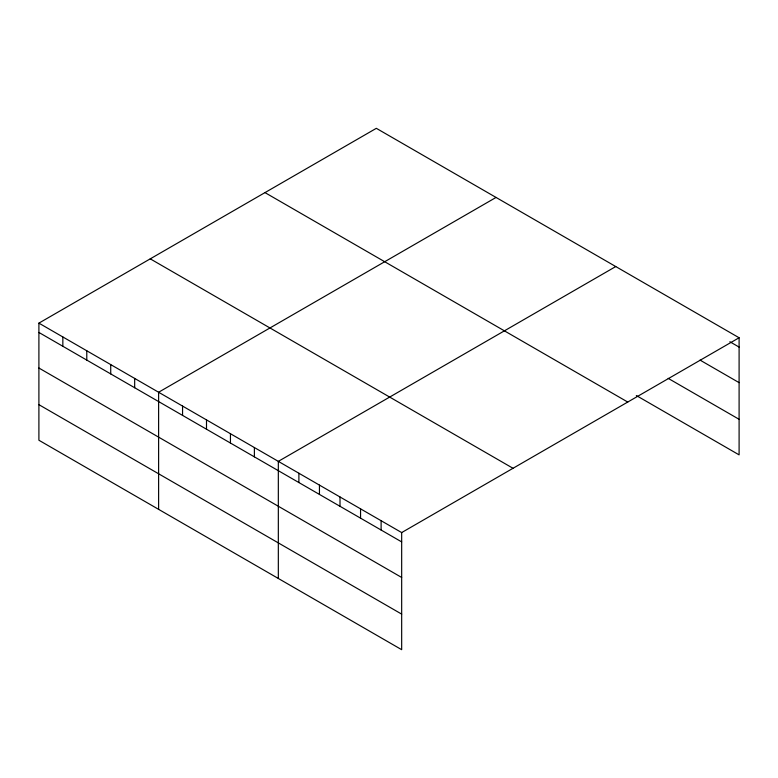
<?xml version="1.0" encoding="UTF-8"?>
<svg xmlns="http://www.w3.org/2000/svg" width="778" height="778" viewBox="0 0 778 778"><rect width="100%" height="100%" fill="white"/><g stroke="black" fill="none" stroke-linecap="round" stroke-linejoin="round"><path stroke-width="1.17" d="M636.316 395.525L739.1 454.867L739.1 337.759L376.328 128.321L38.9 323.133L38.9 440.241L401.672 649.679L401.672 532.58L38.9 323.133M496.043 197.437L158.615 392.248L158.615 509.357M615.758 266.553L278.329 461.364L278.329 578.472M401.672 532.58L739.1 337.759M729.852 341.746L739.1 347.085M700.044 360.107L739.1 382.65M668.176 378.351L739.1 419.303M264.977 192.604L627.749 402.051M150.251 258.841L513.023 468.288M38.9 332.449L401.672 541.896M38.9 368.023L401.672 577.461M38.9 404.667L401.672 614.114M381.113 520.706L381.113 530.032M360.554 508.841L360.554 518.158M340.005 496.967L340.005 506.293M319.447 485.102L319.447 494.419M298.888 473.238L298.888 482.555M254.387 447.545L254.387 456.861M230.444 433.716L230.444 443.042M206.501 419.896L206.501 429.213M182.558 406.067L182.558 415.394M134.672 378.429L134.672 387.745M110.729 364.6L110.729 373.926M86.786 350.781L86.786 360.097M62.843 336.952L62.843 346.278"/></g></svg>
